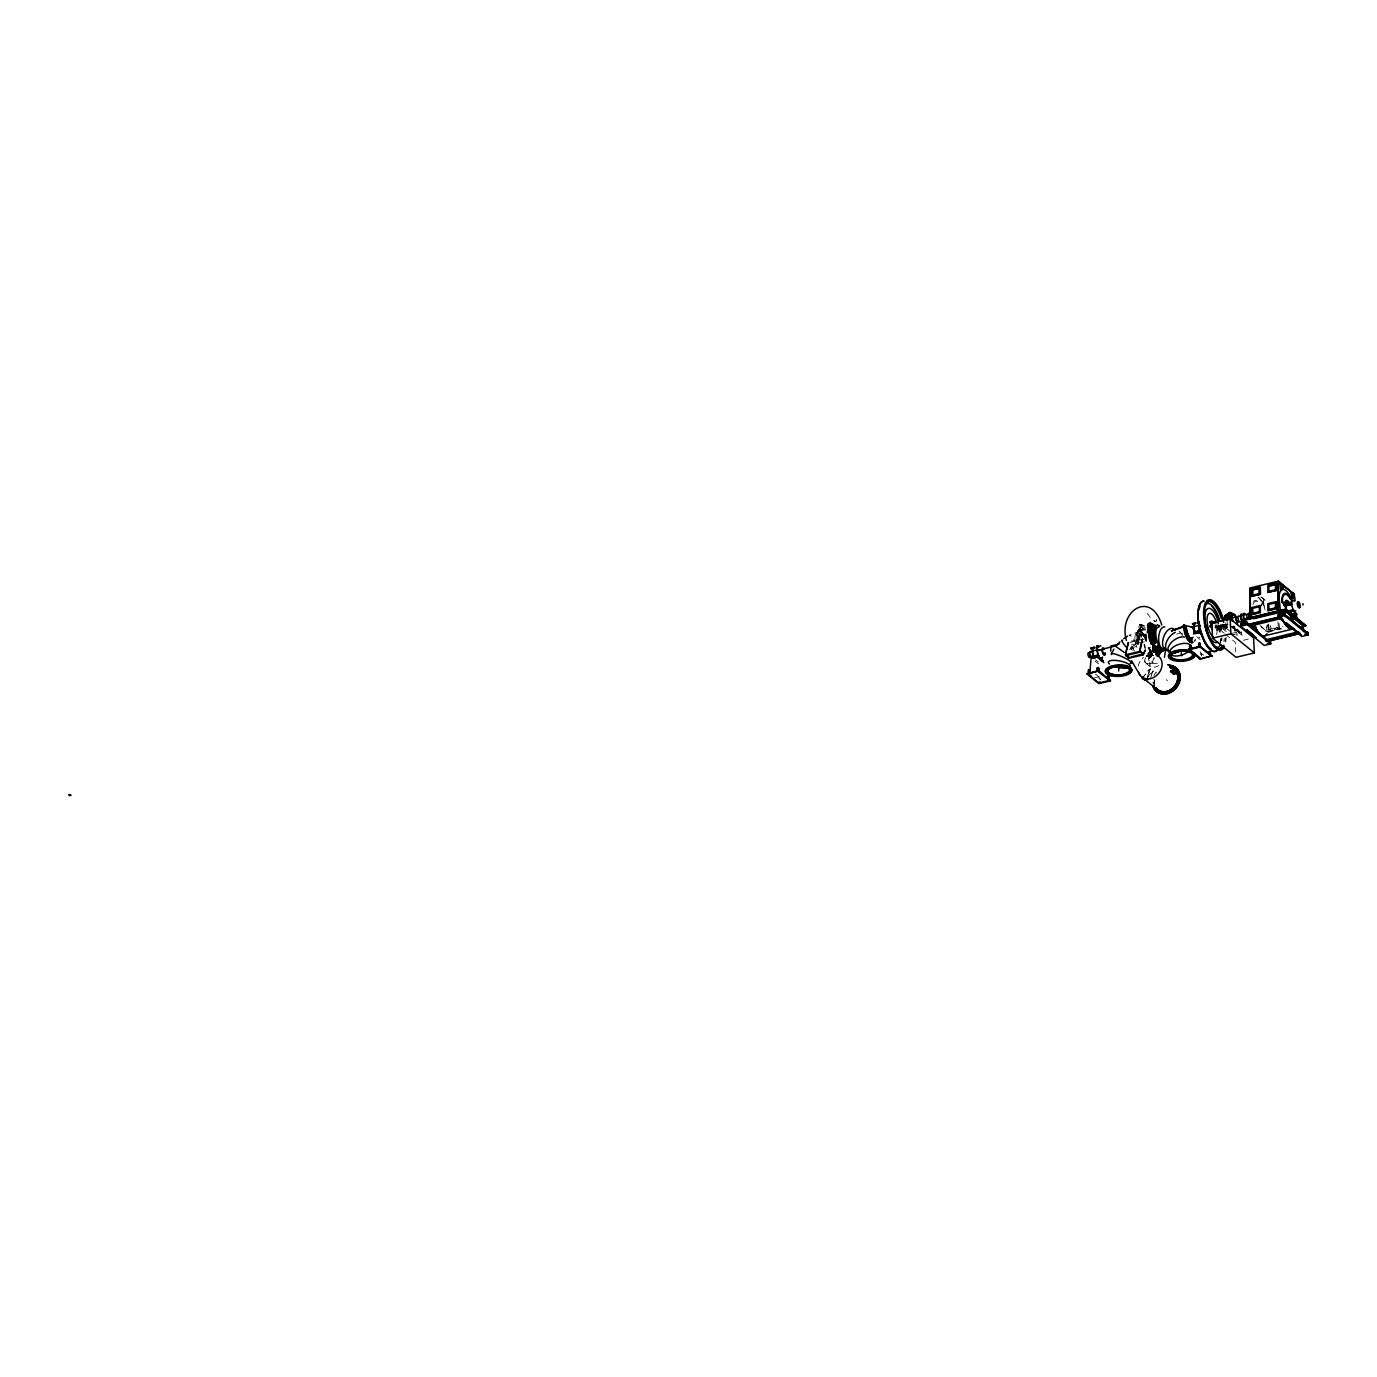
<?xml version="1.0" encoding="UTF-8"?>
<svg xmlns="http://www.w3.org/2000/svg" width="1377" height="1377" viewBox="0 0 1377 1377"><rect width="100%" height="100%" fill="white"/><g stroke="black" fill="none" stroke-linecap="round" stroke-linejoin="round"><path stroke-width="0.75" stroke-dasharray="5 3.75" d="M1151.292 651.028L1150.466 657.638L1152.566 654.505M1138.486 631.492L1143.375 630.459M1138.813 640.219L1138.71 630.907M1229.954 631.217L1225.788 627.826L1225.323 625.64L1227.492 625.02L1226.821 620.218M1153.272 682.39L1154.305 683.25L1153.117 682.011M1153.978 675.573A15.233 12.651 -50.8 0 1 1156.009 672.183L1156.783 673.129M1151.327 653.335C1151.861 650.839 1149.434 654.815 1151.052 652.061M1139.33 630.924L1140.242 630.89M1233.775 626.105L1233.534 627.499A8.245 3.098 76.5 0 1 1233.052 628.601M1233.964 626.26L1233.706 627.826L1231.795 626.242M1233.861 627.998L1234.171 626.208M1226.253 631.63L1220.452 626.896L1220.504 624.745M1227.01 627.998L1224.979 624.745L1222.087 625.846L1223.688 625.829L1223.705 624.401M1235.203 627.792L1235.066 631.182L1234.102 630.408L1238.405 630.477L1236.959 630.494L1237.579 629.082M1143.34 628.928C1142.101 625.95 1142.772 631.217 1143.099 627.671M1149.21 653.817C1150.776 655.813 1146.852 653.352 1149.502 655.073M1261.074 605.691L1263.398 599.856L1264.034 605.364M1261.452 605.983L1263.759 600.148M1155.527 621.629L1156.714 619.667L1156.043 621.509M1242.088 635.434L1241.245 631.716M1138.693 631.027L1141.137 625.967L1143.117 625.571L1139.45 624.194L1143.788 627.533M1140.862 630.769L1141.154 629.444L1141.481 630.683M1150.707 653.421L1150.552 652.423A15.543 5.835 76.5 0 1 1149.055 649.583A15.681 5.887 76.5 0 0 1150.862 652.405M1147.316 676.778L1150.363 668.792L1147.506 676.933M1151.499 674.954L1153.014 670.96L1150.156 679.102M1140.259 633.472C1142.015 635.279 1137.867 633.041 1140.672 634.677M1153.341 620.82L1155.2 621.44M1261.108 626.81L1265.566 630.442L1266.427 628.48A18.624 6.988 76.5 0 0 1267.012 625.038M1098.571 678.104L1099.965 678.155L1100.051 679.859M1100.326 679.549L1099.982 679.842M1200.847 654.075L1200.383 654.075M1201.691 656.003L1201.415 653.817M1201.484 655.762L1201.484 654.832M1222.105 624.418L1222.053 626.501C1219.592 624.452 1226.528 625.141 1221.674 624.762M1225.788 627.826L1222.742 625.95M1222.518 625.106L1225.496 624.659M1238.646 629.943L1237.957 631.045L1236.563 630.201M1239.782 632.938L1239.834 631.182M1142.669 629.082L1142.308 627.843M1145.561 657.69C1141.395 665.952 1155.802 665.917 1154.374 657.948M1241.176 634.677L1230.281 625.709L1221.554 627.792M1142.497 677.708L1150.552 668.947M1142.462 678.138L1149.33 669.033M1147.282 677.174L1153.014 670.96M1145.337 680.014L1153.203 671.098M1149.812 648.24L1149.778 649.221M1146.318 656.571L1147.85 655.28M1139.949 634.849L1139.726 633.627M1149.52 656.347C1145.698 661.39 1153.754 665.057 1158.023 663.129M1153.031 682.872L1154.046 683.216L1152.962 682.734M1154.305 683.112L1153.444 683.405M1158.659 665.521C1154.838 668.757 1148.556 666.657 1145.767 662.974M1130.569 647.448L1136.834 643.902M1146.593 655.486L1151.206 656.209M1148.435 654.023L1148.779 655.263M1236.718 630.339L1238.921 630.425L1236.512 630.459M1146.284 655.418L1149.382 654.247M1154.133 620.287L1154.683 621.561M1141.361 626.466L1142.239 626.242M1140.81 627.378L1141.722 627.172M1137.385 644.333A12.393 4.647 76.5 0 1 1138.521 630.528L1142.376 629.599M1138.4 635.382L1145.13 633.764L1145.784 638.549M1131.343 641.114L1139.519 639.152M1130.156 642.457L1138.486 640.443M1140.569 639.944L1146.817 638.446M1131.36 644.952L1137.54 643.472M1139.588 642.973L1145.767 641.493M1176.647 634.091L1180.76 633.11M1131.55 647.689L1137.798 646.192M1214.841 627.723L1227.596 624.797M1220.452 626.896L1229.093 624.814M1225.702 626.001L1224.824 628.05M1129.192 649.307L1137.35 647.362M1147.798 647.982L1150.432 647.345M1094.973 661.201L1098.674 663.852M1237.751 629.289L1236.959 630.494M1231.124 626.587L1239.92 632.8M1232.157 633.334L1239.076 631.682M1232.277 634.849L1241.004 632.921L1233.258 626.587M1148.47 656.14L1149.365 655.934M1236.288 635.055L1237.889 635.021M1149.416 656.709L1150.294 656.502M1265.566 630.442L1283.054 626.242M1277.856 621.853L1278.441 627.516L1271.9 629.082L1271.47 625.278M1265.738 631.595L1281.316 628.084M1267.752 631.785L1281.522 628.48M1269.422 631.613L1281.539 628.876M1243.379 640.288L1249.473 638.808M1094.715 677.777L1098.794 676.795M1137.712 641.166A11.309 4.251 76.5 0 1 1139.898 631.286A11.309 4.251 76.5 0 1 1146.215 640.632A11.171 4.234 77 0 0 1139.467 631.492L1128.968 635.296A11.171 2.823 62.2 0 1 1137.97 646.622M1223.155 625.089L1222.036 624.797M1146.37 637.671L1146.335 638.704M1152.876 655.555L1152.962 655.555A5.215 4.165 -46.3 0 0 1151.292 654.368L1153.685 655.745M1223.31 624.831L1225.031 625.795L1224.463 624.573M1200.951 653.507L1201.105 654.574M1151.189 654.557L1153.478 655.796M1215.237 626.518L1215.719 624.848M1141.516 625.261L1143.926 626.483M1279.526 628.308L1278.717 620.493M1270.919 630.373L1270.128 622.559M1153.651 679.859L1153.926 679.859M1179.624 631.75L1180.64 632.542A11.171 6.214 -53.5 0 0 1179.177 631.802M1181.242 632.99L1182.912 634.263M1261.108 596.826L1266.255 601.009M1261.16 597.257L1265.859 601.095M1276.823 627.74L1278.803 629.358M1260.024 625.502L1265.945 630.339L1266.823 628.377A18.624 6.988 76.5 0 0 1267.408 624.951M1235.703 631.027L1234.515 627.843M1214.927 625.657L1224.291 633.3M1225.857 634.573L1235.221 642.233L1235.72 651.665M1198.868 636.966L1199.832 637.62M1196.751 636.776L1200.124 639.53M1203.55 655.159L1200.262 652.474L1200.176 650.908M1166.233 679.653L1167.507 680.703M1154.236 683.009L1153.392 682.355M1095.49 659.755L1098.381 661.958M1095.507 674.11L1102.082 679.481M1141.757 634.573L1146.37 638.653M1147.248 613.333L1151.189 618.583M1137.695 644.264L1137.643 644.092A11.154 4.183 76.5 0 1 1138.848 631.716A11.154 4.183 76.5 0 1 1145.595 640.787M1148.917 647.947L1151.086 651.614M1268.613 624.177L1269.474 632.594L1267.322 631.871M1268.234 624.263L1269.095 632.697M1263.398 599.856L1263.656 605.071M1237.613 630.855L1236.546 629.272L1236.649 631.096M1233.861 625.967L1233.947 627.516M1223.637 624.779L1223.688 625.829M1222.793 624.848L1222.845 626.036M1222.415 624.47L1222.501 626.105M1221.227 624.624L1221.279 625.657M1149.812 662.268L1150.019 666.434M1154.907 685.488A13.168 10.947 -50.8 0 1 1154.58 679.291M1154.632 682.717A13.168 10.947 -50.8 0 1 1154.873 679.515M1181.673 633.85A11.171 6.214 -53.5 0 1 1182.154 635.692M1227.647 627.516A7.333 2.754 76.5 0 1 1225.582 622.852M1227.337 627.688A6.248 2.341 76.5 0 1 1225.341 624.47M1226.941 627.516A5.956 2.238 76.5 0 1 1225.031 624.452M1227.32 627.43A5.956 2.238 76.5 0 1 1225.427 624.366M1234.532 627.654A7.384 2.771 76.5 0 1 1232.88 626.311M1258.148 597.377A18.624 6.988 76.5 0 1 1262.279 602.919M1264.086 606.964A18.624 6.988 76.5 0 1 1265.102 609.959M1258.544 597.274A18.624 6.988 76.5 0 1 1262.675 602.816M1263.294 604.09A18.624 6.988 76.5 0 1 1264.465 606.878M1253.5 601.56A14.476 5.439 76.5 0 1 1259.335 603.074M1253.018 604.4A13.322 4.992 76.5 0 1 1257.666 602.386M1194.892 639.668A13.081 4.906 76.5 0 1 1194.134 641.407M1138.228 666.072A13.357 11.102 -50.8 0 1 1143.444 657.328M1153.719 657.793A5.215 4.165 -46.3 0 1 1147.902 663.662A5.215 4.165 -46.3 0 1 1144.907 657.586M1136.782 647.293A11.171 4.165 76.3 0 1 1135.991 632.921A11.171 4.165 76.3 0 1 1142.79 638.515M1130.5 648.309A11.171 1.308 49.4 0 1 1132.307 650.512M1134.51 651.149A11.171 2.823 62.2 0 1 1131.567 646.347M1138.314 644.023A11.171 4.234 77 0 1 1139.467 631.492M1137.264 641.045A12.393 4.647 76.5 0 1 1139.089 630.391A12.393 4.647 76.5 0 1 1145.63 637.431M1138.521 630.528A12.393 4.647 76.5 0 1 1146.025 640.598M1151.465 652.87A14.906 5.594 76.5 0 1 1146.266 655.125M1139.536 639.995A14.906 5.594 76.5 0 1 1144.838 627.964M1138.624 640.219A14.906 5.594 76.5 0 1 1145.612 630.012M1151.034 650.34A14.906 5.594 76.5 0 1 1146.989 656.244M1146.146 655.865A15.681 5.887 76.5 0 0 1151.62 653.507A17.092 6.42 76.5 0 1 1148.022 646.605M1139.072 639.961A15.681 5.887 76.5 0 1 1144.648 627.31M1140.208 637.19A12.393 4.647 76.5 0 1 1144.958 630.27M1150.466 650.96A12.393 4.647 76.5 0 1 1147.506 653.576M1152.17 654.574A17.092 6.42 76.5 0 1 1146.215 657.156M1139.072 642.715A17.092 6.42 76.5 0 1 1144.58 626.019M1151.43 654.763A17.092 6.42 76.5 0 1 1145.457 657.345M1138.676 644.35A17.092 6.42 76.5 0 1 1138.314 627.516A17.092 6.42 76.5 0 1 1145.767 628.273M1152.497 653.283A15.681 5.887 76.5 0 1 1147.024 655.659M1139.949 639.754A15.681 5.887 76.5 0 1 1143.805 626.156M1141.395 637.396A11.309 4.251 76.5 0 1 1144.494 630.391M1150.759 649.978A11.309 4.251 76.5 0 1 1148.057 652.354M1152.274 653.146A17.092 6.42 76.5 0 1 1148.762 646.433M1146.49 637.895A17.092 6.42 76.5 0 1 1146.025 633.661M1146.318 640.976A17.092 6.42 76.5 0 1 1145.285 633.833M1146.318 638.222A15.681 5.887 76.5 0 1 1145.888 634.332M1195.615 639.496A13.081 4.906 76.5 0 1 1194.857 641.234M1216.339 624.814A3.339 1.257 76.5 0 1 1215.013 627.74M1219.523 625.606A24.27 9.105 76.5 0 1 1220.504 631.75M1220.728 639.272A24.27 9.105 76.5 0 1 1220.349 642.474M1220.28 625.296A22.531 8.451 76.5 0 1 1221.192 631.01M1221.399 637.981A22.531 8.451 76.5 0 1 1221.055 640.959M1218.335 625.399A17.626 6.61 76.5 0 1 1219.247 634.04M1219.058 625.227A17.626 6.61 76.5 0 1 1219.97 633.868M1216.752 619.77A24.27 9.105 76.5 0 1 1219.351 632.043M1224.738 624.47A25.75 9.673 76.5 0 1 1225.771 630.993M1226.081 637.103A25.75 9.673 76.5 0 1 1225.616 642.37M1220.16 632.387A25.905 9.725 76.5 0 0 1217.888 620.907A25.75 9.673 76.5 0 1 1219.97 632.387M1220.47 638.532A25.905 9.725 76.5 0 1 1220.005 643.834M1223.017 624.779A24.27 9.105 76.5 0 1 1223.998 630.924M1224.205 638.429A24.27 9.105 76.5 0 1 1223.843 641.648M1224.17 624.504A24.27 9.105 76.5 0 1 1225.151 630.649M1225.375 638.153A24.27 9.105 76.5 0 1 1224.996 641.372M1217.182 625.296A12.496 4.682 76.5 0 1 1217.612 633.988M1220.934 625.141A22.531 8.451 76.5 0 1 1221.847 630.855M1222.036 637.826A22.531 8.451 76.5 0 1 1221.709 640.804M1145.13 634.522A15.681 5.887 76.5 0 0 1146.404 642.388A15.543 5.835 76.5 0 1 1145.062 634.59M1216.803 634.177A12.496 4.682 76.5 0 0 1216.39 625.485A12.496 4.682 76.5 0 1 1216.7 634.195"/><path stroke-width="1.5" d="M1149.261 632.422C1150.707 631.561 1148.091 630.339 1150.759 632.06A8.314 3.115 76.5 0 0 1149.933 634.849M1150.397 630.029L1150.174 630.769A9.346 3.511 76.5 0 0 1149.485 631.492C1148.487 635.813 1150.002 626.931 1149.864 630.356M1150.208 629.823L1149.33 630.15L1150.329 630.528M1150.174 630.89L1150.759 632.06M1150.105 632.284L1149.675 630.201M1294.466 594.571L1278.562 581.111L1250.058 587.962L1249.972 617.705L1248.388 617.43L1248.44 618.48L1279.939 610.923L1281.746 612.404M1250.505 617.361L1250.161 588.272M1251.813 596.327L1251.779 589.098L1260.368 587.032L1260.42 594.262L1251.762 596.258L1260.42 594.262M1252.829 613.505L1252.777 608.273L1259.37 606.758L1259.353 611.939C1242.071 614.572 1265.102 615.261 1259.301 606.706M1252.795 589.838L1259.404 588.34L1252.795 589.838L1252.863 595.088L1259.387 593.521L1259.404 588.34L1259.387 593.521M1260.385 612.679L1260.334 605.467L1251.745 607.515L1251.779 614.744L1260.316 612.627M1267.89 592.471L1267.856 585.242L1276.445 583.177L1276.496 590.406L1267.838 592.403L1276.496 590.406M1268.888 609.65L1268.837 604.417L1275.429 602.902L1275.429 608.083C1258.096 610.596 1281.161 611.474 1275.377 602.851M1268.871 585.982L1268.923 591.232L1275.463 589.666C1281.144 577.583 1258.199 590.733 1275.463 584.485M1275.412 584.416L1275.463 589.666M1276.462 608.823L1276.41 601.611L1267.821 603.66L1267.856 610.889L1276.393 608.772M1277.994 610.768L1278.045 581.593L1294.26 594.279L1295.103 600.871M1153.341 647.861L1153.203 649.221M1153.478 649.565L1154.563 649.049L1153.909 646.863M1153.754 627.086A12.393 4.647 76.5 0 0 1150.346 633.317A12.393 4.647 76.5 0 0 1153.547 646.708C1151.585 648.894 1154.305 642.887 1154.924 646.983C1153.53 651.149 1153.461 646.57 1155.492 646.536M1154.701 648.636L1153.668 645.469L1154.46 646.966M1150.466 643.042C1151.052 640.615 1153.237 643.369 1152.411 644.04M1089.896 651.596A3.873 1.446 76.5 0 0 1089.775 652.302L1092.615 651.407A6.179 2.324 76.5 0 0 1093.493 656.072L1094.095 657.414L1097.228 656.829M1090.102 652.13L1092.512 651.459L1092.598 648.705A6.472 2.427 76.5 0 1 1094.853 647.741M1097.142 650.323L1097.176 648.756A6.472 2.427 76.5 0 1 1099.638 646.588M1102.392 657.19A6.179 2.324 76.5 0 1 1099.534 657.363A6.179 2.324 76.5 0 1 1097.28 650.305L1097.297 648.928A6.179 2.324 76.5 0 1 1098.966 646.484M1104.853 653.146A2.72 1.016 76.5 0 1 1103.666 653.92A2.72 1.016 76.5 0 1 1102.512 650.632L1102.529 650.013A2.72 1.016 76.5 0 1 1103.562 649.101M1150.811 636.071L1149.313 637.327L1151.292 637.844M1150.776 637.035L1150.38 636.14M1151.275 641.303L1151.516 640.649A8.09 3.029 76.5 0 1 1151.034 638.618M1150.294 627.688L1152.446 626.983L1152.618 624.556L1153.651 626.879L1153.117 624.521M1157.317 652.268C1155.062 650.46 1155.286 651.028 1153.737 650.994M1153.324 646.501L1153.289 648.774L1153.41 646.553M1157.059 650.323C1159.537 657.001 1152.256 649.015 1156.766 651.786M1155.63 628.308L1155.819 628.411A10.551 3.959 76.5 0 0 1154.752 628.514L1154.46 626.191A17.092 6.42 76.5 0 0 1147.609 624.418M1155.217 651.304L1156.336 651.304L1155.837 650.305M1156.56 652.405C1155.716 648.774 1156.456 653.834 1156.336 652.371C1154.201 651.769 1159.675 647.861 1153.41 652.113M1195.374 622.903L1195.718 623.092A6.472 2.427 76.5 0 0 1194.048 624.383L1193.842 627.017A6.472 2.427 76.5 0 0 1194.875 631.854L1195.167 632.232M1195.494 633.265L1194.943 631.75A6.179 2.324 76.5 0 1 1193.962 627.12L1193.979 625.743M1193.721 626.845L1194.134 626.793A6.455 2.651 -3 0 1 1198.162 625.829L1198.627 624.435M1230.332 616.001L1226.546 616.207L1226.959 620.338M1230.642 620.511L1230.436 614.865A7.384 2.771 76.5 0 1 1233.844 614.658M1238.009 620.39C1237.751 624.383 1234.446 617.361 1236.942 617.585M1249.92 614.503L1248.922 613.023M1284.001 603.04L1285.12 603.178L1282.366 601.697L1282.521 599.666M1285.636 606.741L1284.517 603.832L1290.456 602.403L1291.402 603.178L1291.626 604.658L1284.896 606.121M1299.647 605.243C1299.182 608.204 1297.409 601.887 1299.286 603.866M1152.36 643.42L1152.05 641.975M1147.988 629.771L1151.688 627.137M1151.826 629.409A10.534 3.959 76.5 0 0 1149.313 631.63L1150.776 631.544M1151.155 631.217L1150.552 632.8L1150.277 630.632M1149.64 631.75L1149.451 632.972L1149.795 629.96L1149.967 632.938L1150.208 631.682M1155.096 625.158L1155.372 625.192M1155.992 627.258L1155.234 625.657L1154.597 627.31M1155.423 626.552C1157.041 626.569 1153.341 625.382 1153.978 627.671M1157.196 651.51C1157.007 649.875 1155.837 654.23 1155.785 650.822M1150.07 636.26L1150.449 638.308L1150.002 635.107L1149.812 638.515L1149.107 636.983M1151.723 625.984C1152.446 628.394 1152.687 624.797 1153.84 625.227M1152.652 626.432C1155.441 626.001 1149.692 622.249 1153.151 625.812M1159.141 651.82C1161.62 652.423 1157.265 655.263 1159.813 653.008M1159.641 652.388L1159.4 649.032A11.154 4.183 76.5 0 1 1158.573 649.875A11.171 4.148 76 0 0 1159.554 649.066C1157.248 652.612 1161.379 654.936 1157.937 652.405C1161.069 655.108 1157.093 650.151 1159.692 653.696M1150.019 637.568L1149.554 636.243L1149.399 637.62M1118.623 670.978L1118.744 667.759M1191.604 640.925L1191.793 641.802M1150.466 627.688L1150.346 629.082L1149.692 626.69L1151.189 631.458L1151.878 630.356L1152.618 631.32M1156.508 650.271C1158.78 652.646 1153.771 651.751 1157.437 651.923M1156.456 650.478L1156.938 652.354M1093.476 657.552L1093.441 656.33L1098.192 655.039L1100.257 658.378L1102.134 658.258A6.472 2.427 76.5 0 0 1102.512 657.397M1149.451 635.176L1150.363 635.245L1149.468 635.004M1150.191 635.227L1149.709 637.826L1151.31 637.603M1149.778 635.107L1149.365 635.726M1148.969 626.673L1149.296 625.33M1149.124 626.105L1149.055 626.828M1152.704 628.273L1152.704 628.222A11.154 4.183 76.5 0 0 1152.687 643.524L1152.429 643.145M1152.773 648.567L1154.546 648.464L1154.408 647.259M1154.632 647.62L1154.924 647.844A11.154 4.183 76.5 0 0 1157.472 649.944A11.171 4.148 76 0 1 1155.096 647.896L1155.578 647.655M1159.572 649.565C1159.193 653.524 1163.737 650.116 1160.57 652.164M1151.878 639.978C1148.9 639.926 1151.396 635.899 1149.124 636.432M1150.397 636.501L1149.279 636.587L1151.912 639.238M1153.547 626.328L1152.205 625.158L1153.134 624.538M1152.136 624.332L1153.857 625.64M1153.375 625.038L1152.601 625.537L1153.633 624.917M1158.332 652.044L1158.694 653.387L1157.644 651.786M1157.85 652.509L1158.384 653.473L1159.899 652.578M1159.572 652.56L1158.573 652.595M1091.066 658.481L1089.913 672.303M1148.143 629.461L1150.139 627.464M1150.225 637.31C1149.554 635.365 1148.573 637.603 1150.931 636.949M1151.568 627.482L1148.125 627.413M1153.255 648.928L1154.15 647.947M1159.727 650.323L1159.847 650.891M1161.465 650.667L1161.052 651.786L1160.002 650.598M1158.505 655.073L1158.505 655.073A17.092 6.42 76.5 0 1 1157.024 656.33M1094.336 647.414L1093.613 648.085L1093.923 647.242M1100.911 645.933L1100.498 645.658M1157.179 690.91L1157.455 690.979M1159.864 692.218L1159.968 691.564M1163.462 692.476L1163.479 692.183M1166.818 692.493L1167.799 692.82L1166.904 692.442M1172.705 666.795C1170.76 666.967 1172.963 666.261 1171.879 667.002M1171.724 666.21L1172.567 667.157M1174.65 668.017L1175.235 668.327M1172.774 688.5L1172.946 689.567M1174.77 668.052L1174.598 668.344M1173.428 689.516L1173.187 689.034M1175.149 686.813C1177.92 687.243 1173.979 685.298 1176.319 687.416M1177.318 670.995L1177.301 670.479M1176.302 669.842L1177.645 671.236L1176.767 669.721M1176.44 686.985L1175.201 685.849M1178.987 674.128L1178.368 673.198M1177.025 683.612L1177.662 683.68M1168.109 664.73L1175.614 669.876L1178.488 673.422M1178.127 683.216L1178.299 683.887M1179.297 673.697L1178.316 672.578M1250.97 596.138L1251.039 595.466M1281.195 589.597C1281.333 587.618 1287.581 588.254 1280.231 584.158L1280.507 589.373L1282.366 588.34M1292.228 598.599L1291.265 593.16L1292.642 593.229L1294.5 598.066L1291.85 598.307L1293.864 597.498M1305.327 634.143L1306.291 634.177M1225.065 615.639C1227.027 616.362 1223.895 615.588 1225.874 617.412M1225.065 616.414L1226.098 615.605M1229.076 615.674L1228.026 614.934L1229.024 615.467M1229.059 614.899L1228.043 615.45M1153.065 644.367L1150.724 642.818L1152.79 642.646M1149.898 628.48L1149.881 626.139M1153.978 648.119L1153.461 647.999M1161.534 651.665L1160.105 651.648L1159.589 649.703M1152.429 626.638C1150.862 625.158 1151.843 624.16 1153.651 626.879M1153.496 644.35L1153.134 643.266A11.154 4.183 76.5 0 1 1151.637 631.458A11.154 4.183 76.5 0 1 1155.751 628.824M1152.084 641.82L1151.155 642.749M1153.134 643.266L1151.465 641.975L1152.256 643.455M1151.861 644.075L1150.707 642.887M1151.465 626.862C1149.382 627.843 1151.189 625.485 1149.451 627.241M1151.688 628.532C1151.688 624.71 1149.227 627.671 1151.413 626.69M1151.258 626.363L1151.206 627.12M1152.824 638.188L1153.031 639.754L1152.687 638.618M1160.949 650.529C1160.604 652.922 1162.36 649.376 1160.088 652.044M1160.639 650.443L1160.363 652.164M1160.191 651.063C1163.427 651.39 1158.281 650.288 1161.431 651.407M1151.637 627.585C1149.554 626.449 1149.881 626.122 1152.308 627.292M1150.897 627.292C1151.998 631.527 1147.833 625.003 1151.292 626.156M1157.265 651.958L1156.904 648.137L1156.215 651.063M1165.751 649.634L1164.426 657.311M1147.127 632.095L1149.107 630.821L1149.52 632.112M1152.239 628.945L1152.566 625.657M1154.408 649.29L1153.978 646.915L1153.737 647.861M1154.305 648.877L1154.838 648.051M1092.529 650.064L1092.718 648.928A6.179 2.324 76.5 0 1 1094.87 647.999M1149.313 637.052L1150.621 636.57M1152.807 647.965A10.534 3.959 76.5 0 0 1156.198 649.806L1156.37 649.841M1224.996 617.533L1225.272 616.104A7.384 2.771 76.5 0 1 1227.836 615.003M1225.392 617.034L1226.563 616.311M1226.752 616.362L1226.993 614.968A8.245 3.098 76.5 0 1 1227.475 613.867M1227.768 616.242L1228.026 614.71A8.245 3.098 76.5 0 1 1230.9 613.471L1231.055 612.799M1229.781 615.984L1227.785 615.657L1228.714 616.448M1284.982 603.212L1285.343 601.835M1285.602 603.832L1285.808 602.713A6.093 2.289 76.5 0 1 1287.254 601.422L1287.925 601.783A6.093 2.289 76.5 0 1 1288.614 602.524M1230.109 612.455L1231.072 613.126M1090.928 647.724L1092.099 648.636M1090.894 648.55L1092.202 647.724M1093.906 657.208L1092.942 656.485L1095.18 657.707L1094.216 656.915M1093.923 656.485L1092.942 656.485M1098.244 647.328L1098.519 646.192C1093.338 645.641 1103.063 647.5 1096.522 646.484M1097.262 646.192L1098.02 647.207M1098.158 646.691L1097.28 646.725M1096.281 655.4L1097.056 656.45L1096.299 655.555M1097.108 656.227L1095.731 656.485L1098.347 657.087L1096.436 656.14M1102.753 660.633L1102.254 661.253M1193.652 623.385C1191.983 625.778 1193.687 621.698 1193.153 624.556M1194.393 632.163L1194.892 632.766A7.505 2.823 76.5 0 1 1193.188 627.378L1192.344 627.103M1199.401 622.232L1198.696 621.612M1197.68 631.836C1199.883 631.079 1196.82 632.559 1197.715 631.2M1197.542 631.406L1198.524 631.389M1149.347 631.699L1149.434 630.718M1150.811 632.594L1150.707 631.509M1155.751 626.363L1155.148 625.743L1156.026 626.793M1155.733 650.564L1156.594 653.352M1156.887 690.376L1157.816 690.497M1170.364 690.893L1169.968 690.841M1175.115 669.188C1177.094 667.621 1172.584 668.947 1175.321 668.189M1177.886 679.945L1178.488 680.066M1148.039 629.977L1148.366 628.394M1148.521 629.857L1147.506 629.891L1148.848 628.273M1155.458 625.657L1155.561 627.602A12.393 4.647 76.5 0 0 1151.568 639.272L1151.258 638.721M1149.588 627.223L1149.588 625.278L1150.621 626.001M1250.729 596.895L1250.918 592.936M1157.713 649.875L1155.183 647.792L1158.04 649.806M1278.493 581.111L1278.51 610.39M1143.185 653.989L1145.423 649.91L1143.323 654.781L1128.761 658.258L1125.508 654.832L1128.124 642.629M1129.226 657.345L1126.007 654.712L1125.887 652.578L1128.52 642.543M1139.554 651.459L1142.084 639.289M1143.323 654.781L1139.949 651.132L1142.48 639.186M1191.776 638.532L1193.102 637.207M1145.234 680.41C1142.531 675.797 1139.708 678.689 1145.337 680.014M1159.864 626.036A13.099 4.923 76.5 0 0 1155.2 636.604L1155.596 638.463A8.658 3.253 76.5 0 1 1155.561 640.925L1153.806 646.123L1154.787 641.097A8.658 3.253 76.5 0 0 1154.821 638.653L1154.425 636.794A13.099 4.923 76.5 0 1 1159.09 626.208M1148.952 625.76L1148.883 626.931M1157.041 653.163L1156.284 654.127M1155.647 651.734L1155.751 652.078M1153.22 625.657L1152.17 624.969L1152.136 626.019M1159.761 653.128L1157.937 652.578L1158.9 653.094M1152.704 624.538L1152.669 624.676M1149.089 631.234L1149.588 631.406M1159.985 649.841C1161.293 648.98 1160.312 651.751 1161.534 651.855M1153.478 685.195L1154.219 685.746L1153.289 685.729M1155.458 688.913L1154.804 688.087L1156.164 689.481M1175.579 686.366L1176.01 686.589M1176.319 687.175L1176.216 687.003A15.233 12.651 -50.8 0 0 1168.78 665.177M1150.965 642.766L1151 643.661L1151.62 642.302M1150.983 626.621L1149.399 627.034L1150.156 625.881M1149.898 638.343L1149.261 637.396M1150.053 636.535L1151.069 636.467M1159.985 651.614L1161.586 651.252M1151.74 643.816L1151.774 642.766M1149.451 632.422L1150.965 635.503M1154.959 646.364C1155.63 648.481 1154.15 642.939 1156.146 647.517M1303.003 605.037L1303.021 603.694M1176.905 670.995L1176.302 670.324M1241.675 622.146L1243.173 621.492L1243.242 622.852L1241.675 622.146L1242.467 623.024M1242.037 622.438L1243.173 621.492M1242.794 621.182L1240.849 624.056L1244.928 621.767L1247.304 622.507L1247.424 624.865M1279.113 613.161L1280.231 612.214L1281.023 613.092L1279.904 614.056L1279.113 613.161L1284.741 613.54L1282.366 612.782C1276.031 613.935 1283.519 611.164 1278.028 614.882L1278.149 617.223L1301.695 636.449L1308.15 634.9L1308.03 632.559L1305.654 631.802M1280.593 612.507L1279.904 614.056M1280.231 612.214L1279.835 613.626L1281.023 613.092M1305.757 633.868L1305.826 635.227L1306.962 634.263L1305.035 634.349L1305.826 635.227M1153.96 642.956L1154.287 644.092L1153.685 642.921M1161.689 651.097L1160.243 651.287L1161.345 651.992M1225.082 617.189L1226.546 616.466M1149.984 631.682L1152.17 635.21M1149.485 630.752L1151.516 635.158L1150.776 634.642M69.143 794.804L71.053 795.217L69.332 794.495M1090.704 648.653L1092.168 648.533M1091.634 651.958L1090.877 651.355M1093.476 657.363C1094.199 654.591 1092.047 657.431 1093.958 656.967L1093.424 656.192A6.472 2.427 76.5 0 1 1092.391 651.355L1092.047 651.149M1101.6 658.722L1100.257 658.378A6.472 2.427 76.5 0 1 1097.159 650.202L1097.848 649.634M1089.207 671.098C1087.572 668.43 1090.98 670.582 1088.157 672.131M1089.603 671.029L1088.484 670.668M1089.706 669.842L1088.329 669.756M1097.228 667.621C1100.791 668.017 1095.163 669.463 1098.622 667.656M1097.159 669.205L1097.142 670.1L1097.521 668.482M1097.589 667.914L1097.4 668.533M1097.056 669.997L1098.949 669.635M1098.261 667.363L1098.657 668.757L1097.349 668.792M1108.347 677.329C1106.265 674.696 1110.516 676.555 1107.487 677.863M1107.28 678.224L1109.191 678.121L1108.21 678.723M1108.846 676.055L1107.469 675.969M1109.242 677.415L1108.433 677.949L1108.502 675.728M1109.053 678.517L1107.332 678.121M1192.155 627.223L1193.48 626.896M1195.064 624.142L1195.047 623.85M1198.024 622.077L1197.25 622.645A2.874 1.17 -3 0 1 1198.747 622.146M1199.16 622.197L1197.697 623.006A2.874 1.17 -3 0 0 1198.627 622.92L1198.369 621.905M1194.926 632.525L1195.666 632.714M1200.451 625.554L1198.661 625.502M1190.898 646.605C1189.039 643.73 1191.553 646.897 1190.485 646.777M1190.227 647.276C1193.188 647.018 1187.886 647.896 1189.78 645.417M1189.814 646.501L1191.243 646.484L1190.812 645.176M1190.537 648.171L1190.003 647.534M1191.157 645.503L1190.244 645.727M1191.931 642.835L1191.69 638.102M1199.642 645.142C1198.61 642.698 1200.314 644.195 1198.524 644.643M1200.055 643.369L1198.696 643.283M1199.728 643.042L1200.142 644.264M1200.331 645.727L1199.35 645.176M1200.469 647.31L1198.678 647.328M1208.92 651.648C1210.09 652.285 1209.867 652.767 1209.626 653.008M1210.297 651.734L1209.281 651.941M1210.503 653.318L1209.626 653.645M1209.884 653.49L1210.641 653.662M1111.549 653.266L1113.907 649.152M1089.655 652.337L1089.758 653.163A3.873 1.446 76.5 0 0 1089.861 654.127M1195.684 623.385L1195.684 623.385A6.179 2.324 76.5 0 0 1194.169 624.59M1153.1 648.464L1153.823 648.498M1150.277 626.931L1151.069 627.705M1229.919 612.404L1231.021 612.885M1188.988 638.894L1187.163 638.635L1188.799 640.357L1187.886 638.618L1188.626 639.462M1189.418 639.1L1189.573 640.202L1189.418 639.1A9.949 3.735 76.5 0 1 1188.334 637.74M1178.368 673.99L1178.316 672.114L1169.538 666.984M1163.014 692.166L1162.963 693.13M1163.238 692.855L1164.46 693.302M1174.994 686.383L1175.665 685.866M1154.683 628.514L1155.733 628.497M1151.964 638.205L1151.602 639.909M1150.38 635.795L1152.153 638.222M1116.73 645.314L1119.966 641.82M1172.378 688.844L1173.652 690.152L1172.877 689.223M1305.912 634.091L1306.084 634.969L1306.601 634.108M1160.054 651.596L1160.914 651.717M1152.119 644.023L1150.931 641.734M1289.578 613.075L1292.383 610.493L1288.511 611.422M1289.819 613.281L1292.624 610.7L1288.752 611.629M1293.244 616.07L1296.05 613.488L1290.249 614.882M1293.502 616.276L1296.308 613.694L1292.435 614.624M1249.645 614.538L1249.628 617.24M1088.398 671.167L1088.794 670.065M1088.553 671.856L1090.154 672.114M1103.029 661.321L1102.202 659.549M1109.191 677.518L1107.9 677.828M1109.087 678.293L1108.846 679.463M1224.893 616.448L1226.305 616.104M1198.524 644.78L1200.469 644.866M1296.773 614.211L1292.969 615.158M1178.178 676.107L1179.142 676.021L1178.333 676.692M1179.314 677.295L1179.418 676.537M1278.407 617.43L1278.286 615.089L1280.576 612.851M1184.909 631.595L1184.891 630.873M1158.849 652.784L1158.401 652.956A15.044 5.646 76.5 0 1 1155.768 654.282M1123.563 638.721L1127.436 636.088M1191.707 638.394L1190.933 639.169L1192.086 638.721M1150.914 641.389L1151.62 640.684M1151.706 642.887L1151.155 643.025M1156.869 653.283L1155.63 650.529M1157.73 690.996L1156.783 690.875M1191.174 641.493C1190.812 638.825 1191.587 642.577 1189.608 641.82M1096.763 646.347L1097.917 646.054M1097.314 646.622L1097.71 646.054M1098.089 646.45L1098.226 646.329A2.874 1.17 -3 0 0 1097.073 646.519M1096.35 655.762L1102.874 661.39M1097.4 669.704L1098.777 668.774M1192.861 623.678L1192.706 623.643M1195.064 632.37L1194.117 632.955M1198.489 631.63L1197.198 632.25M1107.418 677.364L1108.537 677.209M1190.038 647.414L1190.52 648.068M1199.126 644.092L1199.143 643.593M1209.66 654.419L1210.297 654.127M1153.496 649.72L1154.287 649.479M1174.495 652.905L1176.905 651.906A11.188 4.94 -8.3 0 1 1187.938 650.994M1242.467 622.456L1242.605 622.404A4.475 1.687 76.5 0 1 1240.47 616.225A4.475 1.687 76.5 0 1 1242.691 614.779M1171.603 630.855L1184.427 626.174A10.568 3.959 76.5 0 0 1184.719 628.79M1171.311 630.718L1184.427 626.174M1171.638 630.873L1186.148 626.036A9.949 3.735 76.5 0 0 1190.898 638.618M1199.367 621.715L1198.042 622.352M1093.545 656.709L1092.667 657.277M1091.961 658.258L1098.33 656.949M1197.491 631.905L1198.472 631.578M1193.411 633.919L1199.797 632.749L1197.198 632.112L1198.558 631.888M1103.889 662.681L1097.211 657.07M1088.45 670.926L1089.672 670.84L1089.362 669.497M1097.538 671.288L1110.499 680.84L1098.88 683.629L1087.176 674.059L1098.76 670.616L1110.499 680.84M1199.35 643.317L1199.591 647.224L1199.229 643.179M1108.124 676.004L1108.33 679.928M1125.887 674.317L1123.443 674.902L1125.852 673.525A11.205 4.596 -3 0 0 1128.692 667.931A11.205 4.596 -3 0 0 1116.54 665.917L1113.804 666.399A11.205 4.596 -3 0 0 1108.502 672.768A11.205 4.596 -3 0 0 1123.408 674.282M1100.068 682.303L1098.76 682.321M1209.574 651.682L1209.832 655.572L1209.471 651.545M1152.394 631.406L1151.671 627.757L1150.466 627.878M1280.231 584.158L1281.608 584.209M1149.571 626.294L1149.468 626.552M1148.59 627.189L1148.005 627.206M1291.265 593.16L1292.642 593.229M1150.294 628.05L1151.034 628.446M1278.045 581.593L1294.26 594.279M1147.816 632.972L1150.139 632.37L1151.516 635.158M1192.344 642.508A13.081 4.906 76.5 0 1 1183.342 625.296L1186.148 626.036M1119.088 644.057L1110.912 646.002L1110.723 651.063M1283.915 604.692L1290.49 603.057L1291.402 603.849M1287.443 604.124L1291.402 603.178M1287.443 604.796L1291.557 604.623L1290.524 603.763L1283.949 605.346L1284.982 606.896M1103.08 648.946L1115.577 645.951M1211.364 622.972L1223.86 619.977M1232.191 617.98L1236.357 616.982M1230.126 618.703L1211.794 623.11L1212.586 638.188L1236.012 657.311L1254.344 652.922L1253.552 637.844L1230.126 618.703L1230.918 633.781L1254.344 652.922M1105.352 652.939A3.873 1.446 76.5 0 1 1103.872 655.108A3.873 1.446 76.5 0 1 1102.03 650.219L1100.653 649.669M1102.03 650.219L1102.03 649.359A3.873 1.446 76.5 0 1 1104.354 649.221M1277.994 610.51L1280.008 609.977L1279.939 610.923M1244.928 622.404L1241.813 619.598L1285.705 609.082L1305.895 625.571L1301.73 626.828M1241.83 619.857L1285.722 609.34L1305.912 625.829M1195.253 632.697A7.539 2.823 76.5 0 1 1193.515 627.292L1193.033 627.292A8.073 3.029 76.5 0 0 1194.892 633.093L1194.875 631.854L1199.642 630.718L1201.708 634.057A6.472 2.427 76.5 0 1 1198.782 627.482M1303.227 625.554L1284.775 610.476L1244.481 619.874M1244.963 614.779A3.184 1.188 76.5 0 0 1243.741 616.19A3.184 1.188 76.5 0 0 1244.911 620.184L1284.638 610.648L1302.849 625.519M1194.41 632.663L1195.339 632.387M1253.552 618.738L1277.649 612.954M1197.078 632.886L1200.262 632.129L1199.642 630.718L1199.746 632.68M1242.088 622.731L1247.304 622.507M1240.901 625.106L1247.355 623.557L1270.403 642.37M1270.713 643.885L1247.183 624.659L1240.729 626.208L1264.258 645.434L1270.713 643.885L1270.351 641.338L1270.472 643.679M1248.405 624.366L1284.603 615.674L1308.15 634.9M1248.423 624.624L1279.767 617.103M1100.55 660.409L1102.461 660.409M1140.053 651.338L1125.508 654.832L1128.761 658.258M1248.836 625.175L1281.058 617.447M1125.543 655.641L1140.104 652.147M1249.886 626.225L1282.004 618.256M1153.289 651.734L1154.046 651.046L1154.563 652.13M1131.171 656.881L1140.844 654.557M1155.492 651.889L1156.887 651.614M1212.586 638.188L1230.918 633.781M1188.592 649.083L1200.21 646.295L1211.915 655.848L1200.331 659.29L1188.592 649.083L1200.331 659.29M1098.553 670.995L1087.968 673.542L1091.135 676.124M1087.176 674.059L1098.76 670.616M1188.626 649.737L1200.245 646.949L1211.949 656.502M1301.713 626.569L1305.895 625.571M1265.256 635.64L1293.657 628.824A22.359 8.382 76.5 0 1 1284.121 622.266M1266.375 639.685L1298.494 631.733M1265.291 640.735L1299.527 632.525M1266.513 641.355L1299.957 633.334M1266.53 641.613L1299.957 633.592M1099.053 682.596L1100.275 682.303M1087.141 673.405L1098.846 682.975L1110.464 680.186M1202.241 658.172L1211.915 655.848M1169.727 667.139L1178.729 673.043L1173.686 674.248L1170.691 671.184M1268.028 643.902L1269.181 644.023L1266.874 644.143M1170.863 671.339L1175.493 670.031M1170.588 671.735L1175.648 670.53M1176.337 670.668L1177.455 670.272M1144.924 680.152L1148.28 679.36M1173.342 673.353L1178.557 672.286L1173.514 673.491M1154.804 688.087L1155.664 688.431M1176.974 682.768L1178.178 683.629M1097.039 650.047L1100.343 649.651M1097.28 650.305L1099.862 649.789M1151.62 630.873L1150.69 626.449M1150.811 627.964L1151.688 631.079M1225.461 615.967L1226.132 616.139A5.956 2.238 76.5 0 0 1224.463 619.908A6.248 2.341 76.5 0 1 1226.046 615.949L1226.201 616.225M1096.97 655.917L1096.092 655.727M1183.738 659.635L1186.561 659.772A11.188 4.94 -8.3 0 0 1192.585 653.645M1150.036 638.205L1152.17 639.771M1174.495 651.872L1176.905 651.906A11.205 4.596 -3 0 0 1175.407 659.91A11.205 4.596 -3 0 0 1192.878 655.71A11.205 4.596 -3 0 0 1176.905 651.906M69.952 795.872L68.936 794.977M1190.503 651.889L1190.279 651.855A11.205 4.596 -3 0 1 1191.793 652.784M1092.512 651.459L1092.684 651.132A6.455 2.651 -3 0 1 1096.712 650.168L1098.209 650.426M1192.843 623.884L1193.842 624.108M1209.66 655.211L1211.089 655.727L1200.004 646.674L1189.418 649.204L1200.503 658.275M1130.121 663.37L1131.223 663.37A11.171 1.876 24.4 0 0 1124.424 657.81L1121.773 656.554A11.171 1.876 24.4 0 0 1111.549 654.609M1190.933 639.169A10.568 3.959 76.5 0 1 1185.872 625.829L1193.515 627.206M1193.016 623.385L1192.947 624.366M1230.177 617.894L1224.411 618.497L1224.979 619.168M1155.51 651.218L1155.578 651.218A11.808 4.441 76.5 0 1 1153.151 650.615M1154.253 625.915L1154.046 627.189M1152.239 644.075L1153.53 644.178M1227.527 615.967L1227.802 620.08M1152.101 627.206L1151.447 626.087M1149.709 635.916L1150.638 636.122M1190.382 649.737L1191.398 649.083M1107.831 676.262L1107.883 677.312M1192.327 623.695L1193.67 623.901M1194.341 632.404L1195.408 632.645M1115.869 646.501L1124.355 652.491M1305.912 632.009L1308.03 632.559M1268.475 640.976L1270.592 641.527M1153.083 650.736L1154.046 651.046M1229.007 615.278L1227.974 615.984M1098.777 668.895L1097.349 668.843M1089.93 673.405L1088.518 673.973M1174.03 689.326L1172.395 689.326M1194.031 656.519L1194.066 656.536A13.236 5.422 -3 0 1 1187.387 659.858M1243.138 621.819L1242.484 622.697L1243.586 622.077M1198.696 631.75L1201.725 634.281M1175.476 669.79L1170.553 671.081L1173.686 674.248M1167.92 664.575L1175.906 670.117M1151.361 636.518L1151.155 637.637M1158.195 652.216L1159.193 653.266M1284.517 603.832L1285.602 604.572M1296.824 614.125L1291.798 610.045L1285.963 611.388L1285.67 605.932M1285.464 605.278L1281.849 602.283A14.476 5.439 76.5 0 1 1285.068 593.246A14.476 5.439 76.5 0 1 1292.005 601.646M1290.266 616.913L1293.571 619.598M1307.84 633.403L1284.793 614.572L1278.338 616.121L1283.278 620.166M1286.566 622.852L1301.385 634.952M1248.423 618.084L1249.955 619.323M1252.485 624.229L1255.79 626.914M1252.502 624.487L1255.79 627.172M1251.504 625.588L1256.478 629.65M1250.66 625.158L1256.805 630.184M1241.813 619.598L1244.928 622.146M1246.805 629.668L1253.018 634.745M1246.822 629.926L1256.134 637.534M1227.75 618.084L1226.718 618.325M1197.267 632.198L1198.231 632.99M1185.425 626.225L1184.065 625.124A13.081 4.906 76.5 0 0 1193.067 642.336M1183.342 625.296L1184.702 626.397A9.949 3.735 76.5 0 0 1184.96 628.859M1175.614 669.876L1178.695 672.389M1139.949 651.132L1143.289 653.972M1125.594 654.574L1128.83 657.431M1141.963 677.071L1157.868 690.066M1101.497 649.91L1102.512 650.632M1293.485 597.205L1294.191 598.134M1282.452 588.186L1283.14 589.132M1210.314 652.56L1209.953 651.39M1155.062 647.397L1154.133 647.018L1157.644 646.398A8.658 3.253 76.5 0 1 1158.849 647.052L1159.623 648.309A13.099 4.923 76.5 0 0 1164.908 649.669M1155.079 647.844L1154.029 649.152L1153.806 648.171M1139.915 675.005L1131.481 660.65M1156.869 646.588A8.658 3.253 76.5 0 1 1158.074 647.242L1158.849 648.481A13.099 4.923 76.5 0 0 1164.133 649.841M1186.681 634.126L1186.492 634.814M1158.849 647.052L1159.623 648.309M1158.074 647.242L1158.849 648.481M1152.084 625.881L1152.015 625.003L1152.36 626.122M1190.382 640.684L1190.089 640.976M1154.064 652.25L1153.237 651.063L1153.496 651.992M1093.424 656.192L1094.044 657.604M1161.758 624.9C1150.965 589.425 1117.745 611.027 1126.455 640.46M1098.812 656.45L1098.192 655.039L1098.295 657.001M1292.263 592.919L1294.122 597.756M1281.23 583.917L1283.089 588.754M1152.842 646.863L1154.012 649.755M1155.32 627.12L1155.165 626.26M1280.421 610.459L1278.958 596.929A18.624 6.988 76.5 0 1 1290.163 596.224M1154.012 652.01L1153.737 650.942M1144.373 644.453L1145.062 648.085M1150.776 641.028L1151.465 644.264M1181.277 652.767L1181.724 655.831M1296.187 613.247L1297.031 619.736M1293.743 594.416L1294.38 600.733M1295.895 615.467L1296.325 619.684M1151.998 625.795L1152.308 629.117M1153.031 631.441L1152.291 630.959M1307.789 632.353L1307.909 634.711M1306.239 632.095L1286.049 615.605M1303.227 625.296L1303.554 631.561M1302.831 625.261L1303.055 629.513M1291.643 593.47L1291.919 598.685M1290.456 602.403L1290.524 603.763M1284.758 610.218L1285.085 616.483M1284.621 610.372L1284.948 616.638M1284.483 613.333L1284.603 615.674M1280.61 584.45L1280.885 589.666M1247.063 622.318L1247.183 624.659M1240.608 623.85L1240.97 626.415M1228.559 614.796L1228.542 615.812M1226.081 615.863L1225.943 616.741M1225.599 615.502L1225.582 616.517M1210.263 654.247L1210.297 655.125M1190.107 647.878L1190.141 648.756M1097.245 645.951L1097.228 647.035M1098.209 669.91L1098.244 670.806M1088.656 672.2L1088.691 673.095M1177.507 673.783A13.168 10.947 -50.8 0 1 1171.328 689.636A13.168 10.947 -50.8 0 1 1156.232 688.104M1174.151 669.136A13.168 10.947 -50.8 0 0 1171.603 667.828L1172.464 666.003L1169.073 665.418A15.233 12.651 -50.8 0 1 1176.423 687.123A15.233 12.651 -50.8 0 1 1153.134 686.4M1169.348 665.625A15.233 12.651 -50.8 0 1 1176.715 687.364A15.233 12.651 -50.8 0 1 1153.427 686.641M1167.627 649.669A11.171 5.938 -71.2 0 1 1163.84 636.467A11.171 5.938 -71.2 0 1 1174.925 630.408M1160.054 648.911A11.154 4.183 76.5 0 1 1159.141 649.737M1152.773 643.524A11.171 4.148 76 0 1 1150.914 635.193A11.188 4.148 76 0 1 1152.756 628.377M1193.652 652.973A13.236 5.422 -3 0 1 1181.862 661.27A13.236 5.422 -3 0 1 1169.71 654.109A13.236 5.422 -3 0 1 1191.776 651.872M1184.117 660.444A13.236 5.422 -3 0 1 1177.301 660.53M1174.22 660.013A13.236 5.422 -3 0 1 1170.794 652.612A13.236 5.422 -3 0 1 1189.177 650.409M1164.46 649.066A11.171 5.267 -87.8 0 1 1158.642 638.429A11.171 5.267 -87.8 0 1 1164.77 626.931M1159.899 650.168A12.393 4.647 76.5 0 1 1154.907 648.877M1160.467 650.03A12.393 4.647 76.5 0 1 1151.568 639.272M1192.689 653.886A11.205 4.596 -3 0 1 1180.829 659.824A11.205 4.596 -3 0 1 1171.156 654.144A11.205 4.596 -3 0 1 1188.024 651.149M1190.089 651.614A11.188 4.94 -8.3 0 1 1191.673 652.509M1161.018 649.273A11.171 4.217 76.8 0 1 1157.403 647.31M1155.114 642.904A11.171 4.217 76.8 0 1 1156.473 627.637M1189.315 650.598A11.205 5.525 -18.7 0 1 1179.693 655.59A11.205 5.525 -18.7 0 1 1170.708 654.66M1169.779 653.473A11.205 5.525 -18.7 0 1 1180.967 643.782L1183.721 643.369A11.205 5.525 -18.7 0 1 1190.864 645.882M1180.141 650.632A11.171 6.059 -35.7 0 1 1177.628 651.975L1175.115 652.836A11.171 6.059 -35.7 0 1 1172.739 653.18M1169.193 652.182A11.171 6.059 -35.7 0 1 1168.281 647.293L1169.28 645.159A11.171 6.059 -35.7 0 1 1184.581 637.086M1170.433 651.063A11.171 6.214 -53.5 0 1 1165.94 643.713A11.171 6.214 -53.5 0 1 1175.252 632.353M1238.216 620.562A2.72 1.016 76.5 0 1 1237.08 621.991A2.72 1.016 76.5 0 1 1235.875 618.239A2.72 1.016 76.5 0 1 1237.234 617.464M1089.844 657.328A2.496 0.929 76.5 0 1 1088.398 656.278A2.496 0.929 76.5 0 1 1088.054 653.094A2.496 0.929 76.5 0 1 1089.431 653.576M1228.146 613.281A8.245 3.098 76.5 0 1 1228.955 613.23M1224.084 620.011A5.956 2.238 76.5 0 1 1226.356 616.672M1232.828 621.01A5.956 2.238 76.5 0 1 1233.121 614.538A5.956 2.238 76.5 0 1 1236.529 617.757M1237.321 620.734A5.956 2.238 76.5 0 1 1237.269 624.642M1236.219 617.739A6.248 2.341 76.5 0 0 1232.656 614.366A6.248 2.341 76.5 0 0 1232.346 621.147A5.956 2.238 76.5 0 1 1232.501 614.899A5.956 2.238 76.5 0 1 1235.565 616.552M1244.343 620.425A4.475 1.687 76.5 0 1 1243.345 614.262A4.475 1.687 76.5 0 1 1245.892 614.917M1240.47 621.87A3.184 1.188 76.5 0 1 1238.198 619.116A3.184 1.188 76.5 0 1 1239.248 616.139M1247.7 618.858A3.184 1.188 76.5 0 1 1247.183 614.073A3.184 1.188 76.5 0 1 1249.369 616.431M1242.897 621.406A3.184 1.188 76.5 0 1 1241.847 620.27M1241.297 618.807A3.184 1.188 76.5 0 1 1241.331 615.485M1299.768 605.174A3.029 1.136 76.5 0 1 1298.804 607.687A3.029 1.136 76.5 0 1 1297.237 603.556A3.029 1.136 76.5 0 1 1298.735 602.472M1299.062 603.006A3.029 1.136 76.5 0 1 1299.354 603.66M1295.843 610.734A5.37 2.014 76.5 0 1 1291.987 606.069A5.37 2.014 76.5 0 1 1293.76 601.043M1300.249 605.054A3.029 1.136 76.5 0 1 1299.062 607.395A3.029 1.136 76.5 0 1 1297.788 602.61A3.029 1.136 76.5 0 1 1299.854 603.539M1286.566 609.736A6.093 2.289 76.5 0 1 1285.757 606.706M1290.783 597.498A18.624 6.988 76.5 0 1 1291.97 600.286M1266.96 633.695A22.359 8.382 76.5 0 1 1253.483 624.401M1249.645 618.307A3.029 1.136 76.5 0 1 1248.853 615.037A3.029 1.136 76.5 0 1 1249.679 613.522M1251.108 617.24A3.029 1.136 76.5 0 1 1250.901 613.333M1250.471 618.17A5.37 2.014 76.5 0 1 1251.073 610.82A5.37 2.014 76.5 0 0 1251.004 618.032M1293.537 628.411A21.912 8.228 76.5 0 1 1284.19 621.974M1293.02 628.532A21.912 8.228 76.5 0 1 1288.562 628.05M1286.084 625.692A21.912 8.228 76.5 0 1 1282.159 619.134M1285.206 601.869A7.246 2.72 76.5 0 1 1286.944 600.338L1287.736 600.768A7.246 2.72 76.5 0 1 1289.337 602.919M1260.678 634.745A21.912 8.228 76.5 0 1 1253.586 624.211M1261.074 634.642A21.912 8.228 76.5 0 1 1253.982 624.125M1282.383 599.701A13.322 4.992 76.5 0 1 1290.404 599.202M1189.487 639.513A10.568 3.959 76.5 0 1 1188.282 638.222M1090.085 655.108A3.873 1.446 76.5 0 0 1091.169 657.569A3.873 1.446 76.5 0 1 1090.257 655.073M1091.255 656.674A2.72 1.016 76.5 0 1 1090.481 654.936M1155.492 654.436A13.357 11.102 -50.8 0 1 1157.868 674.317A13.357 11.102 -50.8 0 1 1138.555 672.372M1177.404 673.491A13.357 11.102 -50.8 0 1 1171.139 689.567A13.357 11.102 -50.8 0 1 1155.819 688.018M1171.414 667.432A13.357 11.102 -50.8 0 1 1176.044 670.84M1177.249 673.56A13.168 10.947 -50.8 0 1 1171.07 689.412A13.168 10.947 -50.8 0 1 1155.974 687.88M1171.328 667.604A13.168 10.947 -50.8 0 1 1175.906 670.96M1176.165 686.899A15.233 12.651 -50.8 0 1 1152.876 686.194M1123.443 674.902A11.188 4.183 2.2 0 1 1108.571 672.441A11.188 4.183 2.2 0 1 1113.804 667.036L1113.804 666.399A11.205 4.596 -3 0 1 1128.744 667.914A11.205 4.596 -3 0 1 1123.477 674.265M1113.184 666.003A11.205 3.356 11.3 0 0 1115.749 666.864L1118.572 667.57A11.205 3.356 11.3 0 0 1130.035 667.07A11.205 3.356 11.3 0 0 1123.839 661.993A11.205 3.356 11.3 0 0 1110.223 660.736L1108.95 661.304A11.205 3.356 11.3 0 0 1109.466 664.007M1125.87 646.829A11.171 1.308 49.4 0 1 1122.479 640.339M1106.66 673.215A13.236 5.422 -3 0 1 1119.621 664.884A13.236 5.422 -3 0 1 1129.484 672.94M1127.178 674.093A13.236 5.422 -3 0 1 1124.286 675.005M1120.998 675.573A13.236 5.422 -3 0 1 1114.182 675.659M1111.119 675.143A13.236 5.422 -3 0 1 1108.537 674.317M1147.902 630.89A11.808 4.441 76.5 0 1 1149.554 628.463M1147.334 625.846A15.681 5.887 76.5 0 1 1148.625 624.728M1148.298 626.225A15.044 5.646 76.5 0 1 1152.669 625.95M1160.157 652.646A17.092 6.42 76.5 0 1 1157.764 656.14M1150.587 640.89A8.314 3.115 76.5 0 1 1150.139 638.773M1149.812 641.234A10.534 3.959 76.5 0 1 1149.244 638.549M1148.952 635.933A10.534 3.959 76.5 0 1 1148.986 633.575M1149.95 623.265A17.092 6.42 76.5 0 1 1151.826 624.28M1164.167 647.689A10.878 4.079 76.5 0 1 1159.778 646.553M1158.591 644.643A10.878 4.079 76.5 0 1 1155.768 632.886A10.878 4.079 76.5 0 1 1158.763 627.396M1158.969 647.138A11.377 4.269 76.5 0 1 1157.73 645.125M1156.628 642.646A11.377 4.269 76.5 0 1 1155.2 629.496M1152.945 632.611A10.551 3.959 76.5 0 0 1154.614 642.87A10.448 3.924 76.5 0 1 1152.893 635.038M1153.272 630.666A10.551 3.959 76.5 0 1 1153.892 629.272M1195.15 633.024A8.073 3.029 76.5 0 1 1193.291 627.241M1192.482 642.25A13.081 4.906 76.5 0 1 1184.788 624.934M1201.691 633.781A6.179 2.324 76.5 0 1 1198.902 627.516M1191.518 627.223A3.873 1.446 76.5 0 1 1191.759 626.707M1191.346 627.258A3.873 1.446 76.5 0 1 1191.88 626.466M1223.878 645.211A24.27 9.105 76.5 0 1 1208.18 634.04A24.27 9.105 76.5 0 1 1207.922 601.956A24.27 9.105 76.5 0 1 1223.705 622.438M1222.724 645.503A24.27 9.105 76.5 0 1 1213.481 645.899M1206.545 602.42A24.27 9.105 76.5 0 1 1221.399 618.652M1211.967 606.448A22.531 8.451 76.5 0 1 1216.063 612.765M1216.803 614.349A22.531 8.451 76.5 0 1 1218.783 619.616M1224.36 646.622A25.905 9.725 76.5 0 1 1208.111 636.019A25.905 9.725 76.5 0 1 1206.407 601.336A25.905 9.725 76.5 0 1 1222.948 617.98M1217.664 642.043A17.626 6.61 76.5 0 1 1206.889 630.253A17.626 6.61 76.5 0 1 1207.181 608.978A17.626 6.61 76.5 0 1 1217.974 620.769M1212.397 626.156A3.339 1.257 76.5 0 1 1212.225 622.456A3.339 1.257 76.5 0 1 1213.877 622.903M1213.602 623.299A3.339 1.257 76.5 0 1 1215.822 623.196M1213.688 637.344A12.496 4.682 76.5 0 1 1207.233 617.034A12.496 4.682 76.5 0 1 1216.356 622.146M1220.659 644.384A22.531 8.451 76.5 0 1 1214.617 646.88M1205.632 604.383A22.531 8.451 76.5 0 1 1219.437 619.461M1212.466 629.427A4.63 1.738 76.5 0 1 1210.607 622.352A4.63 1.738 76.5 0 1 1213.585 623.161M1216.786 650.478A25.75 9.673 76.5 0 1 1200.09 630.012A25.75 9.673 76.5 0 1 1203.808 601.164M1216.958 650.581A25.905 9.725 76.5 0 1 1200.159 630.012A25.905 9.725 76.5 0 1 1203.911 600.992M1210.073 626.965A4.63 1.738 76.5 0 1 1209.763 625.812M1209.608 622.593A4.63 1.738 76.5 0 1 1209.815 621.853M1211.553 649.29A24.27 9.105 76.5 0 1 1208.834 647.018M1207.922 645.951A24.27 9.105 76.5 0 1 1202.138 634.78M1201.484 632.835A24.27 9.105 76.5 0 1 1200.348 628.773M1199.883 626.707A24.27 9.105 76.5 0 1 1199.143 622.593M1199.04 609.839A24.27 9.105 76.5 0 1 1200.159 606M1209.522 638.05A17.626 6.61 76.5 0 1 1205.323 627.482M1204.995 625.984A17.626 6.61 76.5 0 1 1204.462 622.989M1185.563 634.212L1185.941 635.09L1185.563 634.212M1187.008 633.85L1187.387 634.745L1187.026 633.747M1185.941 630.373L1186.32 631.286L1185.941 630.373M1183.841 627.103L1184.203 628.05L1183.841 627.103M1184.564 626.931L1184.926 627.878L1184.564 626.931M1185.287 626.759L1185.649 627.705L1185.304 626.673M1243.345 623.075L1244.326 622.972L1243.345 623.075M1280.782 614.09L1281.746 614.125L1280.817 613.953M1189.952 639.066L1190.348 639.995L1190.021 638.928M1186.957 637.138L1187.335 638.102L1186.991 637.052M1188.403 636.776L1188.781 637.74L1188.403 636.776M1229.282 615.571L1230.143 616.294L1229.282 615.571M1112.289 675.04A11.205 4.596 -3 0 0 1129.777 670.84A11.205 4.596 -3 0 0 1113.804 667.036A11.205 4.596 -3 0 0 1112.289 675.04M1111.136 675.78A13.236 5.422 -3 0 0 1131.808 670.823A13.236 5.422 -3 0 0 1112.926 666.313A13.236 5.422 -3 0 0 1111.136 675.78M1206.768 625.933A12.496 4.682 76.5 0 0 1207.595 629.082A12.496 4.682 76.5 0 1 1206.872 625.915"/></g></svg>
